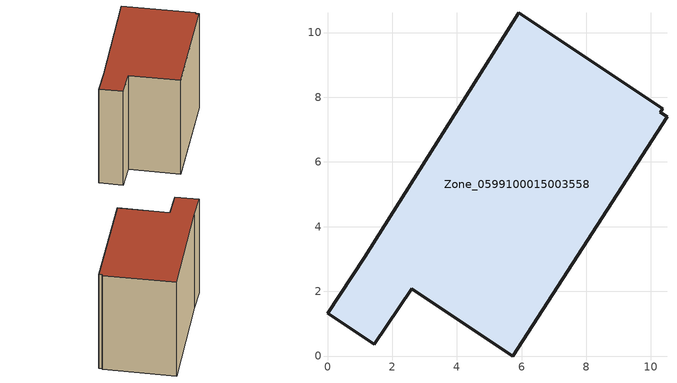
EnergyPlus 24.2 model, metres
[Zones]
Zone_0599100015003558
 floor ground (C_G): 10.36,7.65 10.29,7.53 10.49,7.39 5.73,0 2.6,2.08 1.45,0.36 0,1.32 1.14,3.03 5.91,10.61 z0.94
 wall outside (C_F): 0,1.32 1.45,0.36 2.6,2.08 5.73,0 10.49,7.39 10.29,7.53 10.36,7.65 5.91,10.61 1.14,3.03 0,1.32 z0.94:8.79
 roof outside (C_R): 10.29,7.53 10.36,7.65 5.91,10.61 1.14,3.03 0,1.32 1.45,0.36 2.6,2.08 5.73,0 10.49,7.39 z8.79
[BUILDING]
Pand.0599100015003558: North Axis=0; Terrain=City; Loads Convergence Tolerance Value=0.04; Temperature Convergence Tolerance Value=0.4; Solar Distribution=FullExterior; Maximum Number of Warmup Days=25; Minimum Number of Warmup Days=1
[Site:Location]
Rotterdam.The.Hague.AP_ZH_NLD Design_Conditions: Latitude=51.96; Longitude=4.45; Time Zone=1; Elevation=-4.5
[SITE:GROUNDTEMPERATURE:BUILDINGSURFACE]
18, 18, 18, 18, 18, 18, 18, 18, 18, 18, 18, 18
[MATERIAL] Thermal Absorptance=0.9; Solar Absorptance=0.7; Visible Absorptance=0.7
Name | Roughness | Thickness | Conductivity | Density | Specific Heat
G.TI.1965-1974 | MediumSmooth | 0.15 | 0.882353 | 540 | 1210
F.TI.1965-1974 | Rough | 0.3 | 0.697674 | 1920 | 840
R.TI.1965-1974 | MediumRough | 0.2 | 0.232558 | 1500 | 1000
[CONSTRUCTION]
C_G: G.TI.1965-1974
C_F: F.TI.1965-1974
C_R: R.TI.1965-1974
[ZONE]
Zone_0599100015003558: Type=1; Multiplier=1; Ceiling Height=Autocalculate; Volume=Autocalculate; Floor Area=autocalculate; Part of Total Floor Area=Yes
[ZONEINFILTRATION:DESIGNFLOWRATE]
Infil_Zone_0599100015003558: Zone or ZoneList or Space or SpaceList=Zone_0599100015003558; Schedule=AlwaysOn; Design Flow Rate Calculation Method=Flow/Area; Flow Rate per Floor Area=0.003; Constant Term Coefficient=1; Temperature Term Coefficient=0; Velocity Term Coefficient=0; Velocity Squared Term Coefficient=0
[HVACTEMPLATE:ZONE:IDEALLOADSAIRSYSTEM]
Zone_0599100015003558: Maximum Heating Supply Air Temperature=50; Minimum Cooling Supply Air Temperature=13; Maximum Heating Supply Air Humidity Ratio=0.0156; Minimum Cooling Supply Air Humidity Ratio=0.0077; Heating Limit=NoLimit; Cooling Limit=NoLimit; Dehumidification Control Type=ConstantSensibleHeatRatio; Cooling Sensible Heat Ratio=0.7; Dehumidification Setpoint=60; Humidification Control Type=None; Humidification Setpoint=30; Outdoor Air Method=None; Outdoor Air Flow Rate per Person=0.00944; Outdoor Air Flow Rate per Zone Floor Area=0; Outdoor Air Flow Rate per Zone=0; Demand Controlled Ventilation Type=None; Outdoor Air Economizer Type=NoEconomizer; Heat Recovery Type=None; Sensible Heat Recovery Effectiveness=0.7; Latent Heat Recovery Effectiveness=0.65
[ZONECONTROL:THERMOSTAT]
ThermostatControl_Zone_0599100015003558: Zone or ZoneList=Zone_0599100015003558; Control Type Schedule=DualSetpointControlType; Control 1=Thermostat_Zone_0599100015003558; Temperature Difference Between Cutout And Setpoint=0
[THERMOSTATSETPOINT:DUALSETPOINT]
Thermostat_Zone_0599100015003558: Heating Setpoint Temperature Schedule=HeatingSetpoint_Zone_0599100015003558; Cooling Setpoint Temperature Schedule=CoolingSetpoint_Zone_0599100015003558
[SCHEDULE:COMPACT]
HeatingSetpoint_Zone_0599100015003558: Through: 12/31, For: AllDays, Until: 24:00, 21
CoolingSetpoint_Zone_0599100015003558: Through: 12/31, For: AllDays, Until: 24:00, 24
DualSetpointControlType: Through: 12/31, For: AllDays, Until: 24:00, 4
AlwaysOn: Through: 12/31, For: AllDays, Until: 24:00, 1
